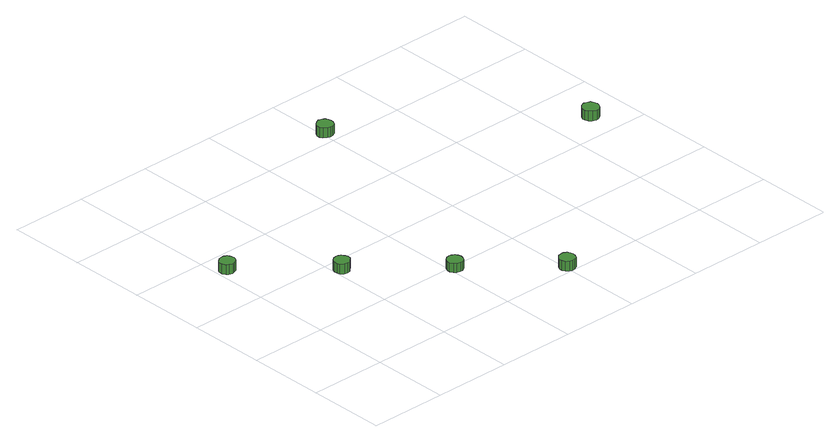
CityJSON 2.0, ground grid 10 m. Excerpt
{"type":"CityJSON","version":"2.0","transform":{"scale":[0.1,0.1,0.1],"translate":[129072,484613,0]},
"CityObjects":{
"tree1":{"type":"SolitaryVegetationObject","attributes":{"function":"something"},"geometry":[{"type":"MultiSurface","lod":"1","boundaries":[[[0,1,2,3,4,5,6,7,8,9,10,11,12,13,14]],[[15,16,17,18,19,20,21,22,23,24,25,26,27,28,29]],[[0,29,28,1]],[[1,28,27,2]],[[2,27,26,3]],[[3,26,25,4]],[[4,25,24,5]],[[5,24,23,6]],[[6,23,22,7]],[[7,22,21,8]],[[8,21,20,9]],[[9,20,19,10]],[[10,19,18,11]],[[11,18,17,12]],[[12,17,16,13]],[[13,16,15,14]],[[14,15,29,0]]]}]},
"tree2":{"type":"SolitaryVegetationObject","attributes":{"function":"something"},"geometry":[{"type":"MultiSurface","lod":"1","boundaries":[[[30,31,32,33,34,35,36,37,38,39,40,41,42,43,44]],[[45,46,47,48,49,50,51,52,53,54,55,56,57,58,59]],[[30,59,58,31]],[[31,58,57,32]],[[32,57,56,33]],[[33,56,55,34]],[[34,55,54,35]],[[35,54,53,36]],[[36,53,52,37]],[[37,52,51,38]],[[38,51,50,39]],[[39,50,49,40]],[[40,49,48,41]],[[41,48,47,42]],[[42,47,46,43]],[[43,46,45,44]],[[44,45,59,30]]]}]},
"tree3":{"type":"SolitaryVegetationObject","attributes":{"function":"something"},"geometry":[{"type":"MultiSurface","lod":"1","boundaries":[[[60,61,62,63,64,65,66,67,68,69,70,71,72,73,74]],[[75,76,77,78,79,80,81,82,83,84,85,86,87,88,89]],[[60,89,88,61]],[[61,88,87,62]],[[62,87,86,63]],[[63,86,85,64]],[[64,85,84,65]],[[65,84,83,66]],[[66,83,82,67]],[[67,82,81,68]],[[68,81,80,69]],[[69,80,79,70]],[[70,79,78,71]],[[71,78,77,72]],[[72,77,76,73]],[[73,76,75,74]],[[74,75,89,60]]]}]},
"tree4":{"type":"SolitaryVegetationObject","attributes":{"function":"something"},"geometry":[{"type":"MultiSurface","lod":"1","boundaries":[[[90,91,92,93,94,95,96,97,98,99,100,101,102,103,104]],[[105,106,107,108,109,110,111,112,113,114,115,116,117,118,119]],[[90,119,118,91]],[[91,118,117,92]],[[92,117,116,93]],[[93,116,115,94]],[[94,115,114,95]],[[95,114,113,96]],[[96,113,112,97]],[[97,112,111,98]],[[98,111,110,99]],[[99,110,109,100]],[[100,109,108,101]],[[101,108,107,102]],[[102,107,106,103]],[[103,106,105,104]],[[104,105,119,90]]]}]},
"tree5":{"type":"SolitaryVegetationObject","attributes":{"function":"something"},"geometry":[{"type":"MultiSurface","lod":"1","boundaries":[[[120,121,122,123,124,125,126,127,128,129,130,131,132,133,134]],[[135,136,137,138,139,140,141,142,143,144,145,146,147,148,149]],[[120,149,148,121]],[[121,148,147,122]],[[122,147,146,123]],[[123,146,145,124]],[[124,145,144,125]],[[125,144,143,126]],[[126,143,142,127]],[[127,142,141,128]],[[128,141,140,129]],[[129,140,139,130]],[[130,139,138,131]],[[131,138,137,132]],[[132,137,136,133]],[[133,136,135,134]],[[134,135,149,120]]]}]},
"tree6":{"type":"SolitaryVegetationObject","attributes":{"function":"something"},"geometry":[{"type":"MultiSurface","lod":"1","boundaries":[[[150,151,152,153,154,155,156,157,158,159,160,161,162,163,164]],[[165,166,167,168,169,170,171,172,173,174,175,176,177,178,179]],[[150,179,178,151]],[[151,178,177,152]],[[152,177,176,153]],[[153,176,175,154]],[[154,175,174,155]],[[155,174,173,156]],[[156,173,172,157]],[[157,172,171,158]],[[158,171,170,159]],[[159,170,169,160]],[[160,169,168,161]],[[161,168,167,162]],[[162,167,166,163]],[[163,166,165,164]],[[164,165,179,150]]]}]}
},
"vertices":[
[22,268,18],[21,273,18],[19,276,18],[15,278,18],[11,278,18],[7,277,18],[4,274,18],[2,271,18],[2,266,18],[4,262,18],[7,260,18],[11,258,18],[15,259,18],[19,261,18],[21,264,18],[21,264,5],[19,261,5],[15,259,5],[11,258,5],[7,260,5],[4,262,5],[2,266,5],[2,271,5],[4,274,5],[7,277,5],[11,278,5],[15,278,5],[19,276,5],[21,273,5],[22,268,5],
[120,181,17],[119,185,17],[116,189,17],[113,191,17],[109,191,17],[105,190,17],[101,187,17],[100,183,17],[100,179,17],[101,175,17],[105,172,17],[109,171,17],[113,171,17],[116,174,17],[119,177,17],[119,177,4],[116,174,4],[113,171,4],[109,171,4],[105,172,4],[101,175,4],[100,179,4],[100,183,4],[101,187,4],[105,190,4],[109,191,4],[113,191,4],[116,189,4],[119,185,4],[120,181,4],
[216,95,16],[215,99,16],[213,102,16],[209,105,16],[205,105,16],[201,104,16],[198,101,16],[196,97,16],[196,93,16],[198,89,16],[201,86,16],[205,85,16],[209,85,16],[213,87,16],[215,91,16],[215,91,4],[213,87,4],[209,85,4],[205,85,4],[201,86,4],[198,89,4],[196,93,4],[196,97,4],[198,101,4],[201,104,4],[205,105,4],[209,105,4],[213,102,4],[215,99,4],[216,95,4],
[313,11,16],[312,15,16],[310,19,16],[306,21,16],[302,21,16],[298,20,16],[295,17,16],[293,13,16],[293,9,16],[295,5,16],[298,2,16],[302,1,16],[306,1,16],[310,3,16],[312,7,16],[312,7,3],[310,3,3],[306,1,3],[302,1,3],[298,2,3],[295,5,3],[293,9,3],[293,13,3],[295,17,3],[298,20,3],[302,21,3],[306,21,3],[310,19,3],[312,15,3],[313,11,3],
[305,407,25],[304,411,25],[302,415,25],[298,417,25],[294,418,25],[290,416,25],[286,413,25],[284,409,25],[284,405,25],[286,401,25],[290,398,25],[294,397,25],[298,397,25],[302,399,25],[304,403,25],[304,403,12],[302,399,12],[298,397,12],[294,397,12],[290,398,12],[286,401,12],[284,405,12],[284,409,12],[286,413,12],[290,416,12],[294,418,12],[298,417,12],[302,415,12],[304,411,12],[305,407,12],
[555,230,23],[554,234,23],[552,238,23],[548,240,23],[544,241,23],[539,239,23],[536,236,23],[534,232,23],[534,228,23],[536,224,23],[539,221,23],[544,219,23],[548,220,23],[552,222,23],[554,226,23],[554,226,10],[552,222,10],[548,220,10],[544,219,10],[539,221,10],[536,224,10],[534,228,10],[534,232,10],[536,236,10],[539,239,10],[544,241,10],[548,240,10],[552,238,10],[554,234,10],[555,230,10]
]}
